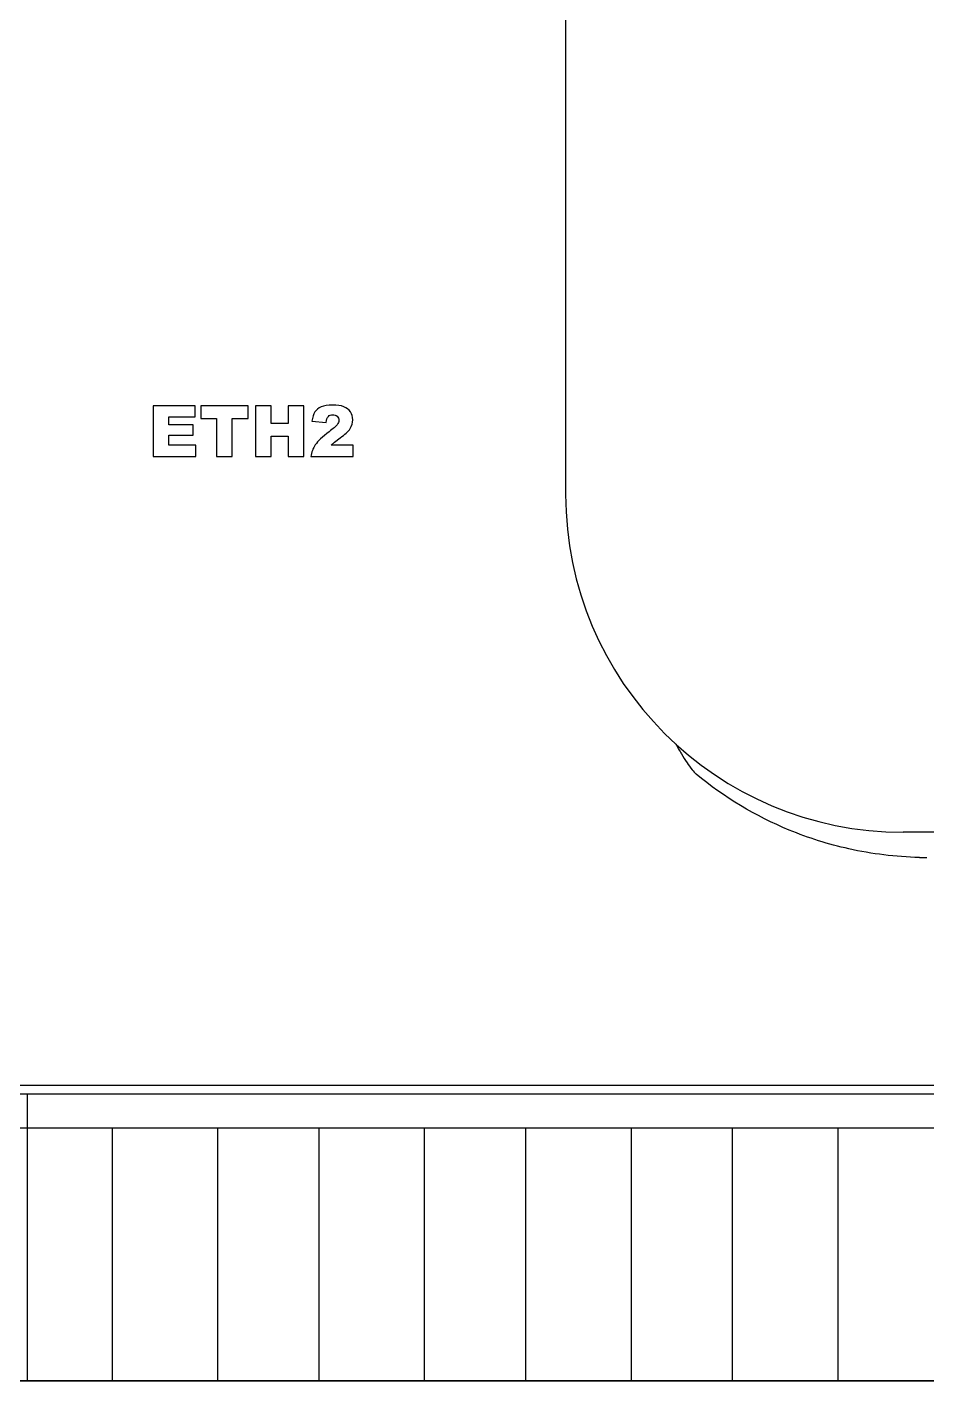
# Model space of a CAD drawing. Header units: millimetres. Extents: x 33 to 632, y -490 to 20.
# Drawn here: x 64.99 to 86.31, y -270 to -237.92 of the extents above; entities that cross this region are included whole.
import ezdxf

# ---------------------------------------------------------------- set-up
doc = ezdxf.new("R2010")
doc.units = ezdxf.units.MM

# ---------------------------------------------------------------- blocks, each defined once
blk = doc.blocks.new('MOD_MPU710')
at = {"linetype": 'Continuous'}
for p, q in [((37.75, 52.8), (37.75, 21)), ((27.974, 23.101), (27.974, 21.901)), ((28.968, 23.101), (27.974, 23.101)), ((28.968, 22.845), (28.968, 23.101)), ((29.101, 23.101), (29.101, 22.805)), ((30.228, 23.101), (29.101, 23.101)), ((30.228, 22.805), (30.228, 23.101)), ((30.398, 23.101), (30.398, 21.901)), ((30.769, 23.101), (30.398, 23.101)), ((30.769, 22.681), (30.769, 23.101)), ((31.174, 23.101), (31.174, 22.681)), ((31.546, 23.101), (31.174, 23.101)), ((31.546, 21.901), (31.546, 23.101)), ((28.346, 22.654), (28.346, 22.845)), ((28.346, 22.845), (28.968, 22.845)), ((29.101, 22.805), (29.479, 22.805)), ((29.479, 22.805), (29.479, 21.901)), ((29.85, 21.901), (29.85, 22.805)), ((29.85, 22.805), (30.228, 22.805)), ((28.923, 22.654), (28.346, 22.654)), ((28.923, 22.409), (28.923, 22.654)), ((31.174, 22.681), (30.769, 22.681)), ((31.739, 22.738), (32.072, 22.711)), ((28.346, 22.173), (28.346, 22.409)), ((28.346, 22.409), (28.923, 22.409)), ((28.986, 22.173), (28.346, 22.173)), ((28.986, 21.901), (28.986, 22.173)), ((30.769, 21.901), (30.769, 22.386)), ((30.769, 22.386), (31.174, 22.386)), ((31.174, 22.386), (31.174, 21.901)), ((32.194, 22.173), (32.273, 22.245)), ((32.714, 22.173), (32.194, 22.173)), ((32.273, 22.245), (32.408, 22.343)), ((32.714, 21.901), (32.714, 22.173)), ((27.974, 21.901), (28.986, 21.901)), ((29.479, 21.901), (29.85, 21.901)), ((30.398, 21.901), (30.769, 21.901)), ((31.174, 21.901), (31.546, 21.901)), ((31.714, 21.901), (32.714, 21.901)), ((81.25, 13), (45.75, 13)), ((81, 7), (0, 7)), ((0, 6.8), (81, 6.8)), ((25, 0), (25, 6.8)), ((7.4, 6), (81.25, 6)), ((27, 6), (27, 0)), ((29.5, 6), (29.5, 0)), ((31.9, 6), (31.9, 0)), ((34.4, 6), (34.4, 0)), ((36.8, 6), (36.8, 0)), ((39.3, 6), (39.3, 0)), ((41.7, 6), (41.7, 0)), ((44.2, 6), (44.2, 0)), ((81, 0), (0, 0)), ((14.8, 0), (34.4, 0)), ((34.4, 0), (81, 0))]:
    blk.add_line(p, q, dxfattribs=at)
for centre, radius, start, end in [((45.75, 21), 8, 180, 270), ((46.311, 19.347), 6.947, 268.5293, 270.0086)]:
    blk.add_arc(centre, radius, start, end, dxfattribs=at)
for points in [[(32.222, 23.121), (32.109, 23.121), (32.022, 23.107), (31.958, 23.079)], [(32.496, 23.081), (32.43, 23.108), (32.339, 23.121), (32.222, 23.121)], [(31.81, 22.958), (31.775, 22.905), (31.752, 22.832), (31.739, 22.738)], [(31.958, 23.079), (31.894, 23.051), (31.845, 23.01), (31.81, 22.958)], [(32.072, 22.711), (32.082, 22.778), (32.1, 22.826), (32.127, 22.853)], [(32.127, 22.853), (32.154, 22.879), (32.189, 22.893), (32.231, 22.893)], [(32.231, 22.893), (32.272, 22.893), (32.306, 22.88), (32.333, 22.854)], [(32.333, 22.854), (32.36, 22.828), (32.374, 22.796), (32.374, 22.76)], [(32.65, 22.958), (32.612, 23.013), (32.561, 23.054), (32.496, 23.081)], [(32.706, 22.772), (32.706, 22.841), (32.687, 22.902), (32.65, 22.958)], [(32.145, 22.488), (31.985, 22.369), (31.876, 22.266), (31.818, 22.179)], [(32.333, 22.653), (32.305, 22.616), (32.243, 22.56), (32.145, 22.488)], [(32.374, 22.76), (32.374, 22.726), (32.36, 22.691), (32.333, 22.653)], [(32.408, 22.343), (32.521, 22.422), (32.599, 22.495), (32.642, 22.562)], [(32.642, 22.562), (32.684, 22.629), (32.706, 22.698), (32.706, 22.772)], [(31.818, 22.179), (31.76, 22.093), (31.725, 21.999), (31.714, 21.901)]]:
    blk.add_open_spline(points, degree=3, dxfattribs=at)
for points, knots in [([(40.359, 15.09), (40.403, 15.01), (40.489, 14.861), (40.617, 14.657), (40.732, 14.495), (40.808, 14.406), (40.846, 14.375)], [0, 0, 0, 0, 0.314026, 0.596681, 0.83199, 1, 1, 1, 1]), ([(46.132, 12.402), (45.571, 12.416), (44.515, 12.544), (42.685, 13.12), (41.505, 13.829), (40.846, 14.375)], [0, 0, 0, 0, 0.293649, 0.552235, 1, 1, 1, 1])]:
    blk.add_open_spline(points, degree=3, knots=knots, dxfattribs=at)

msp = doc.modelspace()

# ---------------------------------------------------------------- block references
msp.add_blockref('MOD_MPU710', (40, -270))

doc.saveas('drawing.dxf')
